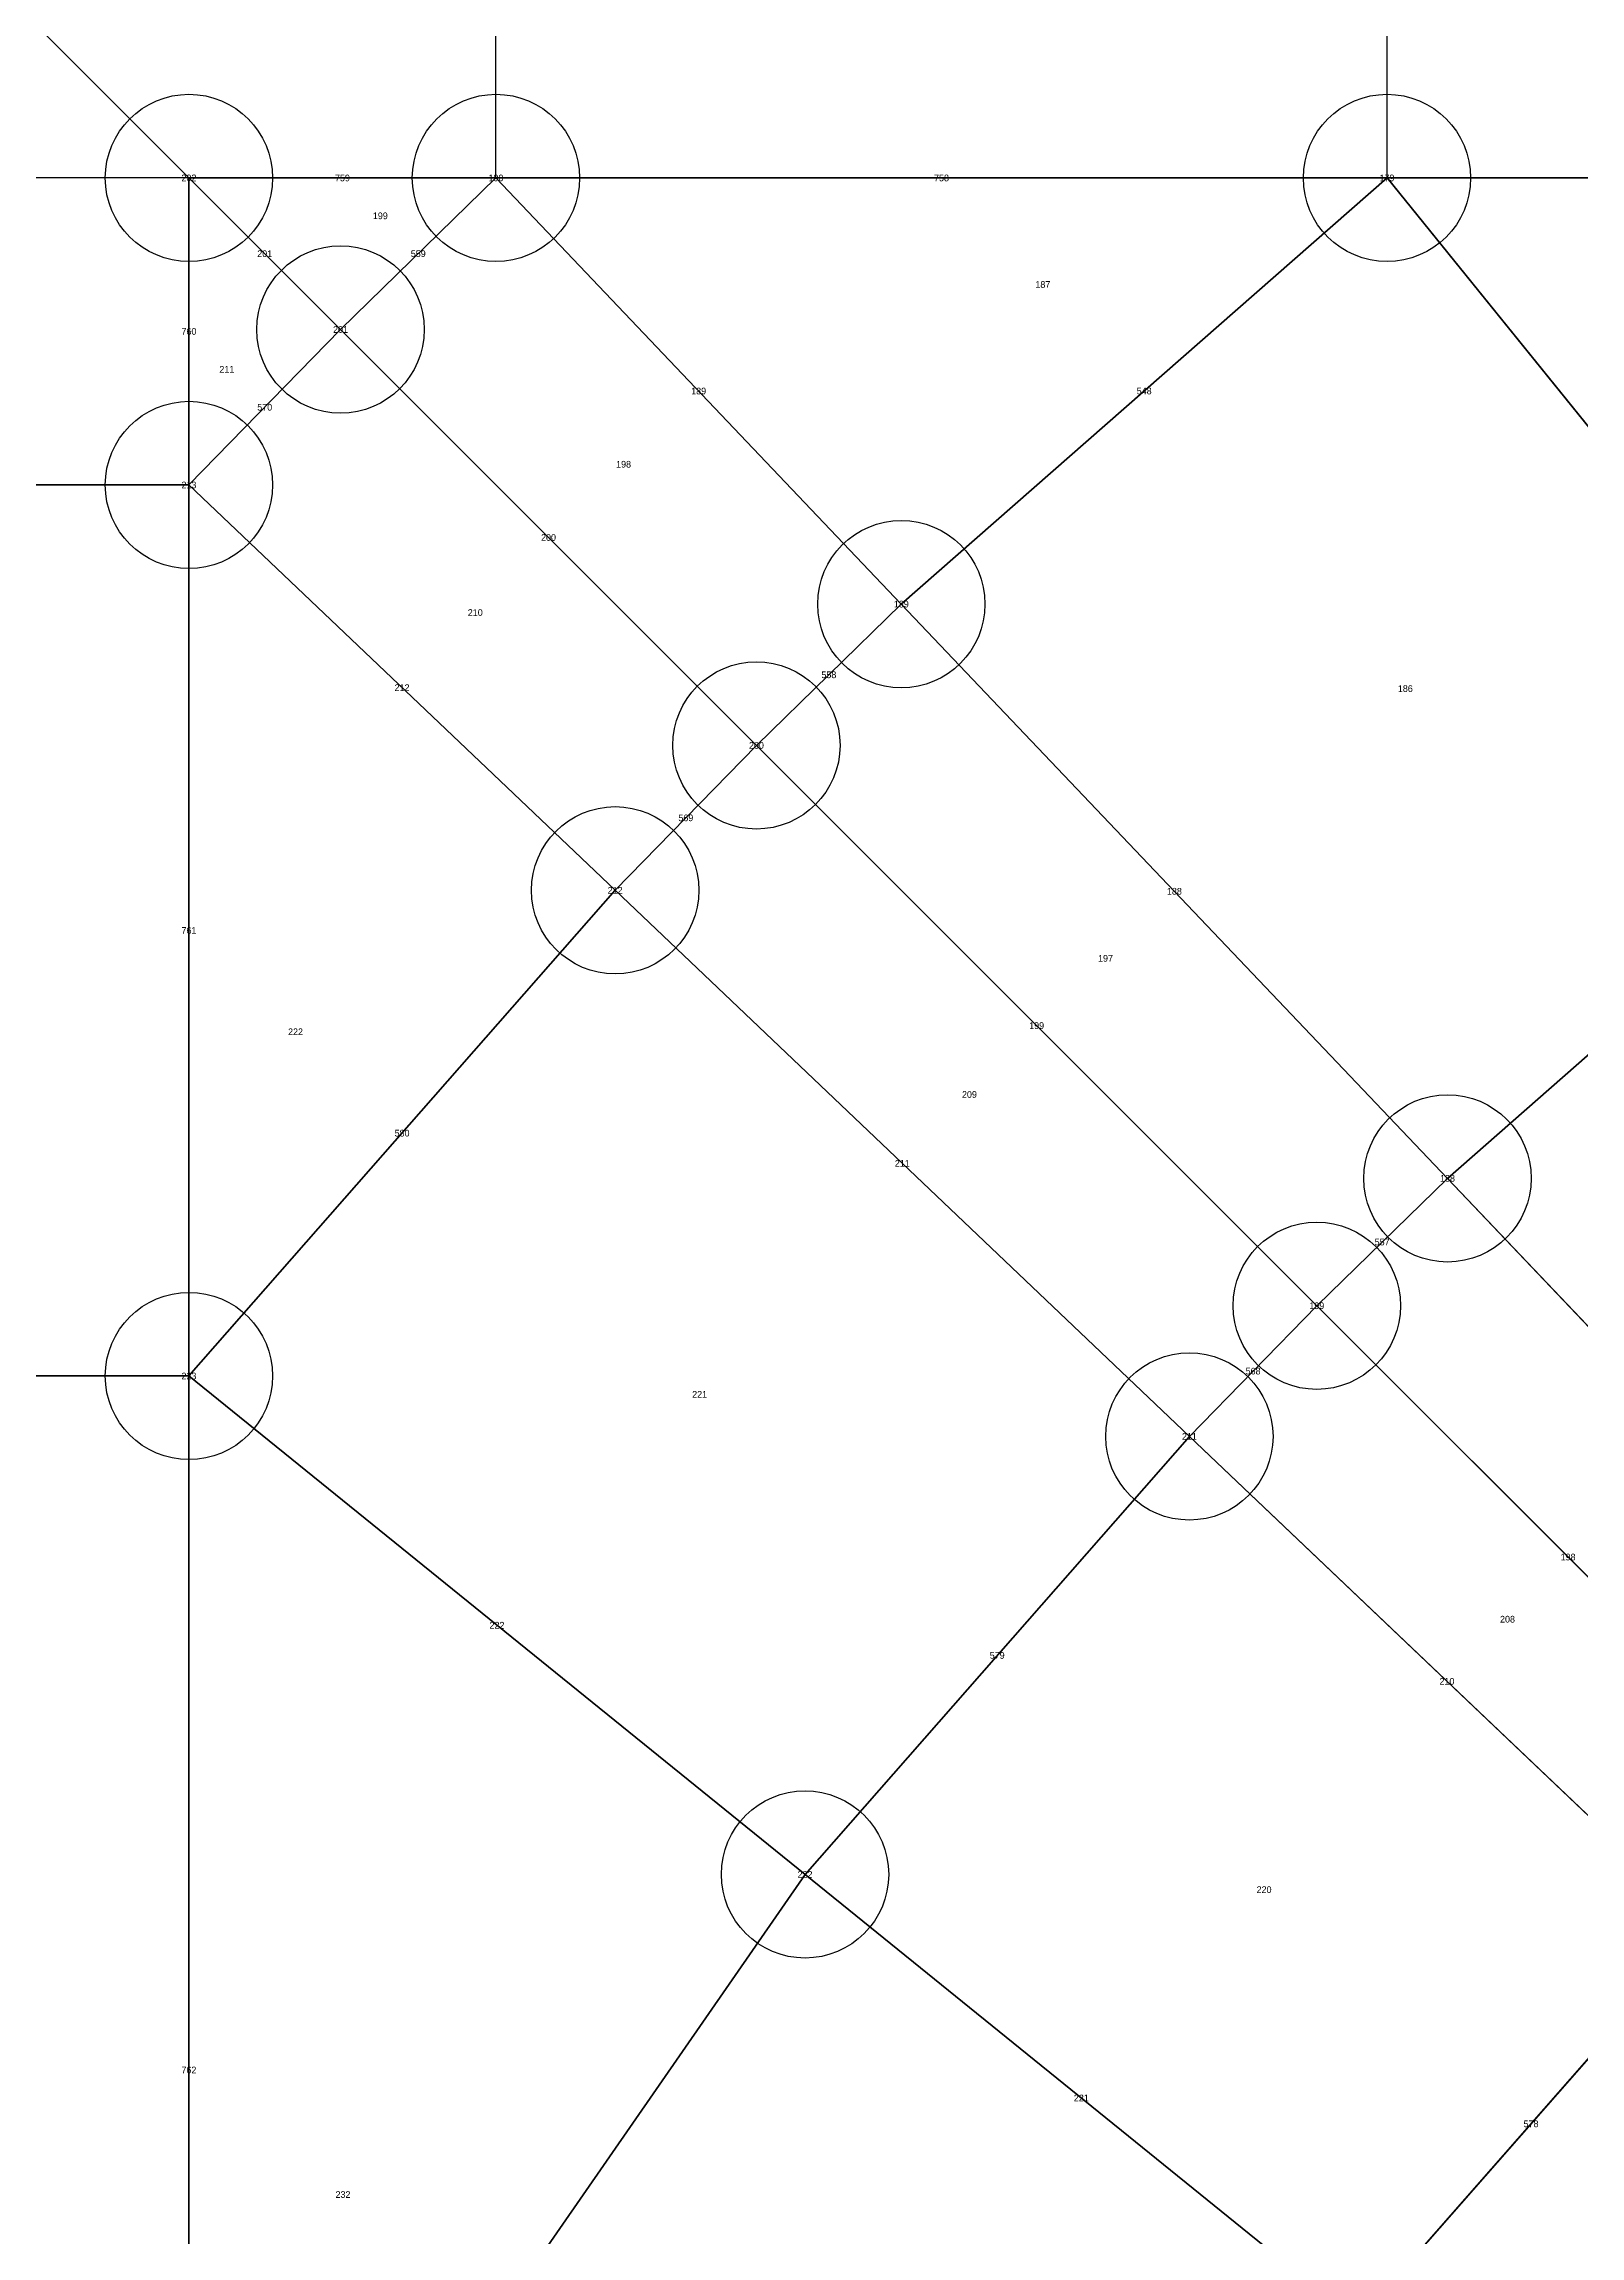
# Model space of a CAD drawing. Extents: x -2.75 to 2.75, y -2.5 to 2.5.
# Drawn here: x -1.918 to -1.459, y 1.26 to 1.915 of the extents above; entities that cross this region are included whole.
import ezdxf
from ezdxf.enums import TextEntityAlignment as Align

# ---------------------------------------------------------------- set-up
doc = ezdxf.new("R2010")
doc.units = 0
doc.header["$MEASUREMENT"] = 0
doc.header["$PDMODE"] = 33
doc.header["$PDSIZE"] = 0.05
for name, color, linetype in [('BRANCHE ESTERNO', 1, 'Continuous'), ('BRANCHE INTERNO', 7, 'Continuous'), ('BRANCHES-Index', 7, 'Continuous'), ('Faces', 7, 'Continuous'), ('Faces-Index', 7, 'Continuous'), ('NODI-Index', 7, 'Continuous'), ('NODO INTRADOSSO INTERNO', 7, 'Continuous')]:
    doc.layers.add(name, color=color, linetype=linetype)

msp = doc.modelspace()

# ---------------------------------------------------------------- linework, layer by layer
at = {"layer": 'BRANCHE ESTERNO'}
for p, q in [((-1.78323, 1.875, 0.57941), (-1.78323, 2.475, -2.42059)), ((-1.51691, 1.875, 1.1021), (-1.51691, 2.475, -1.8979)), ((-1.875, 1.875, 0), (-2.375, 2.375, -10))]:
    msp.add_line(p, q, dxfattribs=at)
at = {"layer": 'BRANCHE INTERNO'}
for p, q in [((-1.875, 1.875, 0), (-2.125, 1.875, 0)), ((-1.82969, 1.82969, 0.57941), (-1.875, 1.875, 0)), ((-1.78323, 1.875, 0.57941), (-1.875, 1.875, 0)), ((-1.875, 1.875, 0), (-1.875, 1.78323, 0.57941)), ((-1.78323, 1.875, 0.57941), (-1.82969, 1.82969, 0.57941)), ((-1.66208, 1.74761, 1.1021), (-1.78323, 1.875, 0.57941)), ((-1.51691, 1.875, 1.1021), (-1.78323, 1.875, 0.57941)), ((-1.51691, 1.875, 1.1021), (-1.66208, 1.74761, 1.1021)), ((-1.36793, 1.69086, 1.51691), (-1.51691, 1.875, 1.1021)), ((-1.1021, 1.875, 1.51691), (-1.51691, 1.875, 1.1021)), ((-1.82969, 1.82969, 0.57941), (-1.875, 1.78323, 0.57941)), ((-1.70538, 1.70538, 1.1021), (-1.82969, 1.82969, 0.57941)), ((-1.875, 1.78323, 0.57941), (-2.125, 1.78323, 0.57941)), ((-1.74761, 1.66208, 1.1021), (-1.875, 1.78323, 0.57941)), ((-1.875, 1.78323, 0.57941), (-1.875, 1.51691, 1.1021)), ((-1.66208, 1.74761, 1.1021), (-1.70538, 1.70538, 1.1021)), ((-1.49884, 1.57598, 1.51691), (-1.66208, 1.74761, 1.1021)), ((-1.70538, 1.70538, 1.1021), (-1.74761, 1.66208, 1.1021)), ((-1.5379, 1.5379, 1.51691), (-1.70538, 1.70538, 1.1021)), ((-1.36793, 1.69086, 1.51691), (-1.49884, 1.57598, 1.51691)), ((-1.74761, 1.66208, 1.1021), (-1.875, 1.51691, 1.1021)), ((-1.57598, 1.49884, 1.51691), (-1.74761, 1.66208, 1.1021)), ((-1.49884, 1.57598, 1.51691), (-1.5379, 1.5379, 1.51691)), ((-1.35245, 1.42205, 1.78323), (-1.49884, 1.57598, 1.51691)), ((-1.5379, 1.5379, 1.51691), (-1.57598, 1.49884, 1.51691)), ((-1.38768, 1.38768, 1.78323), (-1.5379, 1.5379, 1.51691)), ((-1.875, 1.51691, 1.1021), (-2.125, 1.51691, 1.1021)), ((-1.69086, 1.36793, 1.51691), (-1.875, 1.51691, 1.1021)), ((-1.875, 1.51691, 1.1021), (-1.875, 1.1021, 1.51691)), ((-1.57598, 1.49884, 1.51691), (-1.69086, 1.36793, 1.51691)), ((-1.42205, 1.35245, 1.78323), (-1.57598, 1.49884, 1.51691)), ((-1.69086, 1.36793, 1.51691), (-1.875, 1.1021, 1.51691)), ((-1.52571, 1.23432, 1.78323), (-1.69086, 1.36793, 1.51691)), ((-1.42205, 1.35245, 1.78323), (-1.52571, 1.23432, 1.78323))]:
    msp.add_line(p, q, dxfattribs=at)
at = {"layer": 'Faces'}
for points in [[(-1.875, 1.875, 0), (-2.125, 1.875, 0), (-2.125, 1.78323, 0.57941), (-1.875, 1.78323, 0.57941)], [(-1.78323, 1.875, 0.57941), (-1.82969, 1.82969, 0.57941), (-1.875, 1.875, 0), (-1.78323, 1.875, 0.57941)], [(-1.82969, 1.82969, 0.57941), (-1.875, 1.78323, 0.57941), (-1.875, 1.78323, 0.57941), (-1.875, 1.875, 0)], [(-1.66208, 1.74761, 1.1021), (-1.70538, 1.70538, 1.1021), (-1.82969, 1.82969, 0.57941), (-1.78323, 1.875, 0.57941)], [(-1.51691, 1.875, 1.1021), (-1.66208, 1.74761, 1.1021), (-1.78323, 1.875, 0.57941), (-1.51691, 1.875, 1.1021)], [(-1.36793, 1.69086, 1.51691), (-1.49884, 1.57598, 1.51691), (-1.66208, 1.74761, 1.1021), (-1.51691, 1.875, 1.1021)], [(-1.1021, 1.875, 1.51691), (-1.36793, 1.69086, 1.51691), (-1.51691, 1.875, 1.1021), (-1.1021, 1.875, 1.51691)], [(-1.70538, 1.70538, 1.1021), (-1.74761, 1.66208, 1.1021), (-1.875, 1.78323, 0.57941), (-1.82969, 1.82969, 0.57941)], [(-1.875, 1.78323, 0.57941), (-2.125, 1.78323, 0.57941), (-2.125, 1.51691, 1.1021), (-1.875, 1.51691, 1.1021)], [(-1.74761, 1.66208, 1.1021), (-1.875, 1.51691, 1.1021), (-1.875, 1.51691, 1.1021), (-1.875, 1.78323, 0.57941)], [(-1.49884, 1.57598, 1.51691), (-1.5379, 1.5379, 1.51691), (-1.70538, 1.70538, 1.1021), (-1.66208, 1.74761, 1.1021)], [(-1.5379, 1.5379, 1.51691), (-1.57598, 1.49884, 1.51691), (-1.74761, 1.66208, 1.1021), (-1.70538, 1.70538, 1.1021)], [(-1.23432, 1.52571, 1.78323), (-1.35245, 1.42205, 1.78323), (-1.49884, 1.57598, 1.51691), (-1.36793, 1.69086, 1.51691)], [(-1.57598, 1.49884, 1.51691), (-1.69086, 1.36793, 1.51691), (-1.875, 1.51691, 1.1021), (-1.74761, 1.66208, 1.1021)], [(-1.35245, 1.42205, 1.78323), (-1.38768, 1.38768, 1.78323), (-1.5379, 1.5379, 1.51691), (-1.49884, 1.57598, 1.51691)], [(-1.38768, 1.38768, 1.78323), (-1.42205, 1.35245, 1.78323), (-1.57598, 1.49884, 1.51691), (-1.5379, 1.5379, 1.51691)], [(-1.875, 1.51691, 1.1021), (-2.125, 1.51691, 1.1021), (-2.125, 1.1021, 1.51691), (-1.875, 1.1021, 1.51691)], [(-1.69086, 1.36793, 1.51691), (-1.875, 1.1021, 1.51691), (-1.875, 1.1021, 1.51691), (-1.875, 1.51691, 1.1021)], [(-1.42205, 1.35245, 1.78323), (-1.52571, 1.23432, 1.78323), (-1.69086, 1.36793, 1.51691), (-1.57598, 1.49884, 1.51691)], [(-1.52571, 1.23432, 1.78323), (-1.69186, 0.99445, 1.78323), (-1.875, 1.1021, 1.51691), (-1.69086, 1.36793, 1.51691)], [(-1.35866, 1.29216, 1.875), (-1.4577, 1.1793, 1.875), (-1.52571, 1.23432, 1.78323), (-1.42205, 1.35245, 1.78323)]]:
    msp.add_3dface(points, dxfattribs=at)
at = {"layer": 'NODO INTRADOSSO INTERNO'}
for p in [(-1.875, 1.875, 0), (-1.78323, 1.875, 0.57941), (-1.51691, 1.875, 1.1021), (-1.82969, 1.82969, 0.57941), (-1.875, 1.78323, 0.57941), (-1.66208, 1.74761, 1.1021), (-1.70538, 1.70538, 1.1021), (-1.74761, 1.66208, 1.1021), (-1.49884, 1.57598, 1.51691), (-1.5379, 1.5379, 1.51691), (-1.875, 1.51691, 1.1021), (-1.57598, 1.49884, 1.51691), (-1.69086, 1.36793, 1.51691)]:
    msp.add_point(p, dxfattribs=at)

# ---------------------------------------------------------------- texts
at = {"layer": 'BRANCHES-Index'}
for s, p in [('759', (-1.82912, 1.875, 0.2897)), ('758', (-1.65007, 1.875, 0.84075)), ('201', (-1.85235, 1.85235, 0.2897)), ('559', (-1.80646, 1.85235, 0.57941)), ('760', (-1.875, 1.82912, 0.2897)), ('189', (-1.72265, 1.8113, 0.84075)), ('548', (-1.58949, 1.8113, 1.1021)), ('570', (-1.85235, 1.80646, 0.57941)), ('200', (-1.76753, 1.76753, 0.84075)), ('212', (-1.8113, 1.72265, 0.84075)), ('558', (-1.68373, 1.72649, 1.1021)), ('569', (-1.72649, 1.68373, 1.1021)), ('188', (-1.58046, 1.66179, 1.3095)), ('761', (-1.875, 1.65007, 0.84075)), ('199', (-1.62164, 1.62164, 1.3095)), ('580', (-1.8113, 1.58949, 1.1021)), ('211', (-1.66179, 1.58046, 1.3095)), ('557', (-1.51837, 1.55694, 1.51691)), ('568', (-1.55694, 1.51837, 1.51691)), ('198', (-1.46279, 1.46279, 1.65007)), ('222', (-1.78293, 1.44242, 1.3095)), ('579', (-1.63342, 1.43339, 1.51691)), ('210', (-1.49901, 1.42565, 1.65007)), ('762', (-1.875, 1.3095, 1.3095)), ('221', (-1.60828, 1.30113, 1.65007)), ('578', (-1.47388, 1.29339, 1.78323))]:
    msp.add_text(s, height=0.002, dxfattribs=at).set_placement(p, align=Align.MIDDLE_CENTER)
at = {"layer": 'Faces-Index'}
for s, p in [('199', (-1.81779, 1.86367, 0.43456)), ('187', (-1.61978, 1.84315, 0.97142)), ('211', (-1.86367, 1.81779, 0.43456)), ('198', (-1.74509, 1.78942, 0.84075)), ('210', (-1.78942, 1.74509, 0.84075)), ('186', (-1.51144, 1.72236, 1.3095)), ('197', (-1.60105, 1.64172, 1.3095)), ('222', (-1.84315, 1.61978, 0.97142)), ('209', (-1.64172, 1.60105, 1.3095)), ('221', (-1.72236, 1.51144, 1.3095)), ('208', (-1.4809, 1.44422, 1.65007)), ('220', (-1.55365, 1.36339, 1.65007)), ('232', (-1.82896, 1.27226, 1.4132))]:
    msp.add_text(s, height=0.002, dxfattribs=at).set_placement(p, align=Align.MIDDLE_CENTER)
at = {"layer": 'NODI-Index'}
for s, p in [('202', (-1.875, 1.875, 0)), ('190', (-1.78323, 1.875, 0.57941)), ('179', (-1.51691, 1.875, 1.1021)), ('201', (-1.82969, 1.82969, 0.57941)), ('213', (-1.875, 1.78323, 0.57941)), ('189', (-1.66208, 1.74761, 1.1021)), ('200', (-1.70538, 1.70538, 1.1021)), ('212', (-1.74761, 1.66208, 1.1021)), ('188', (-1.49884, 1.57598, 1.51691)), ('199', (-1.5379, 1.5379, 1.51691)), ('223', (-1.875, 1.51691, 1.1021)), ('211', (-1.57598, 1.49884, 1.51691)), ('222', (-1.69086, 1.36793, 1.51691))]:
    msp.add_text(s, height=0.002, dxfattribs=at).set_placement(p, align=Align.MIDDLE_CENTER)

doc.saveas('drawing.dxf')
